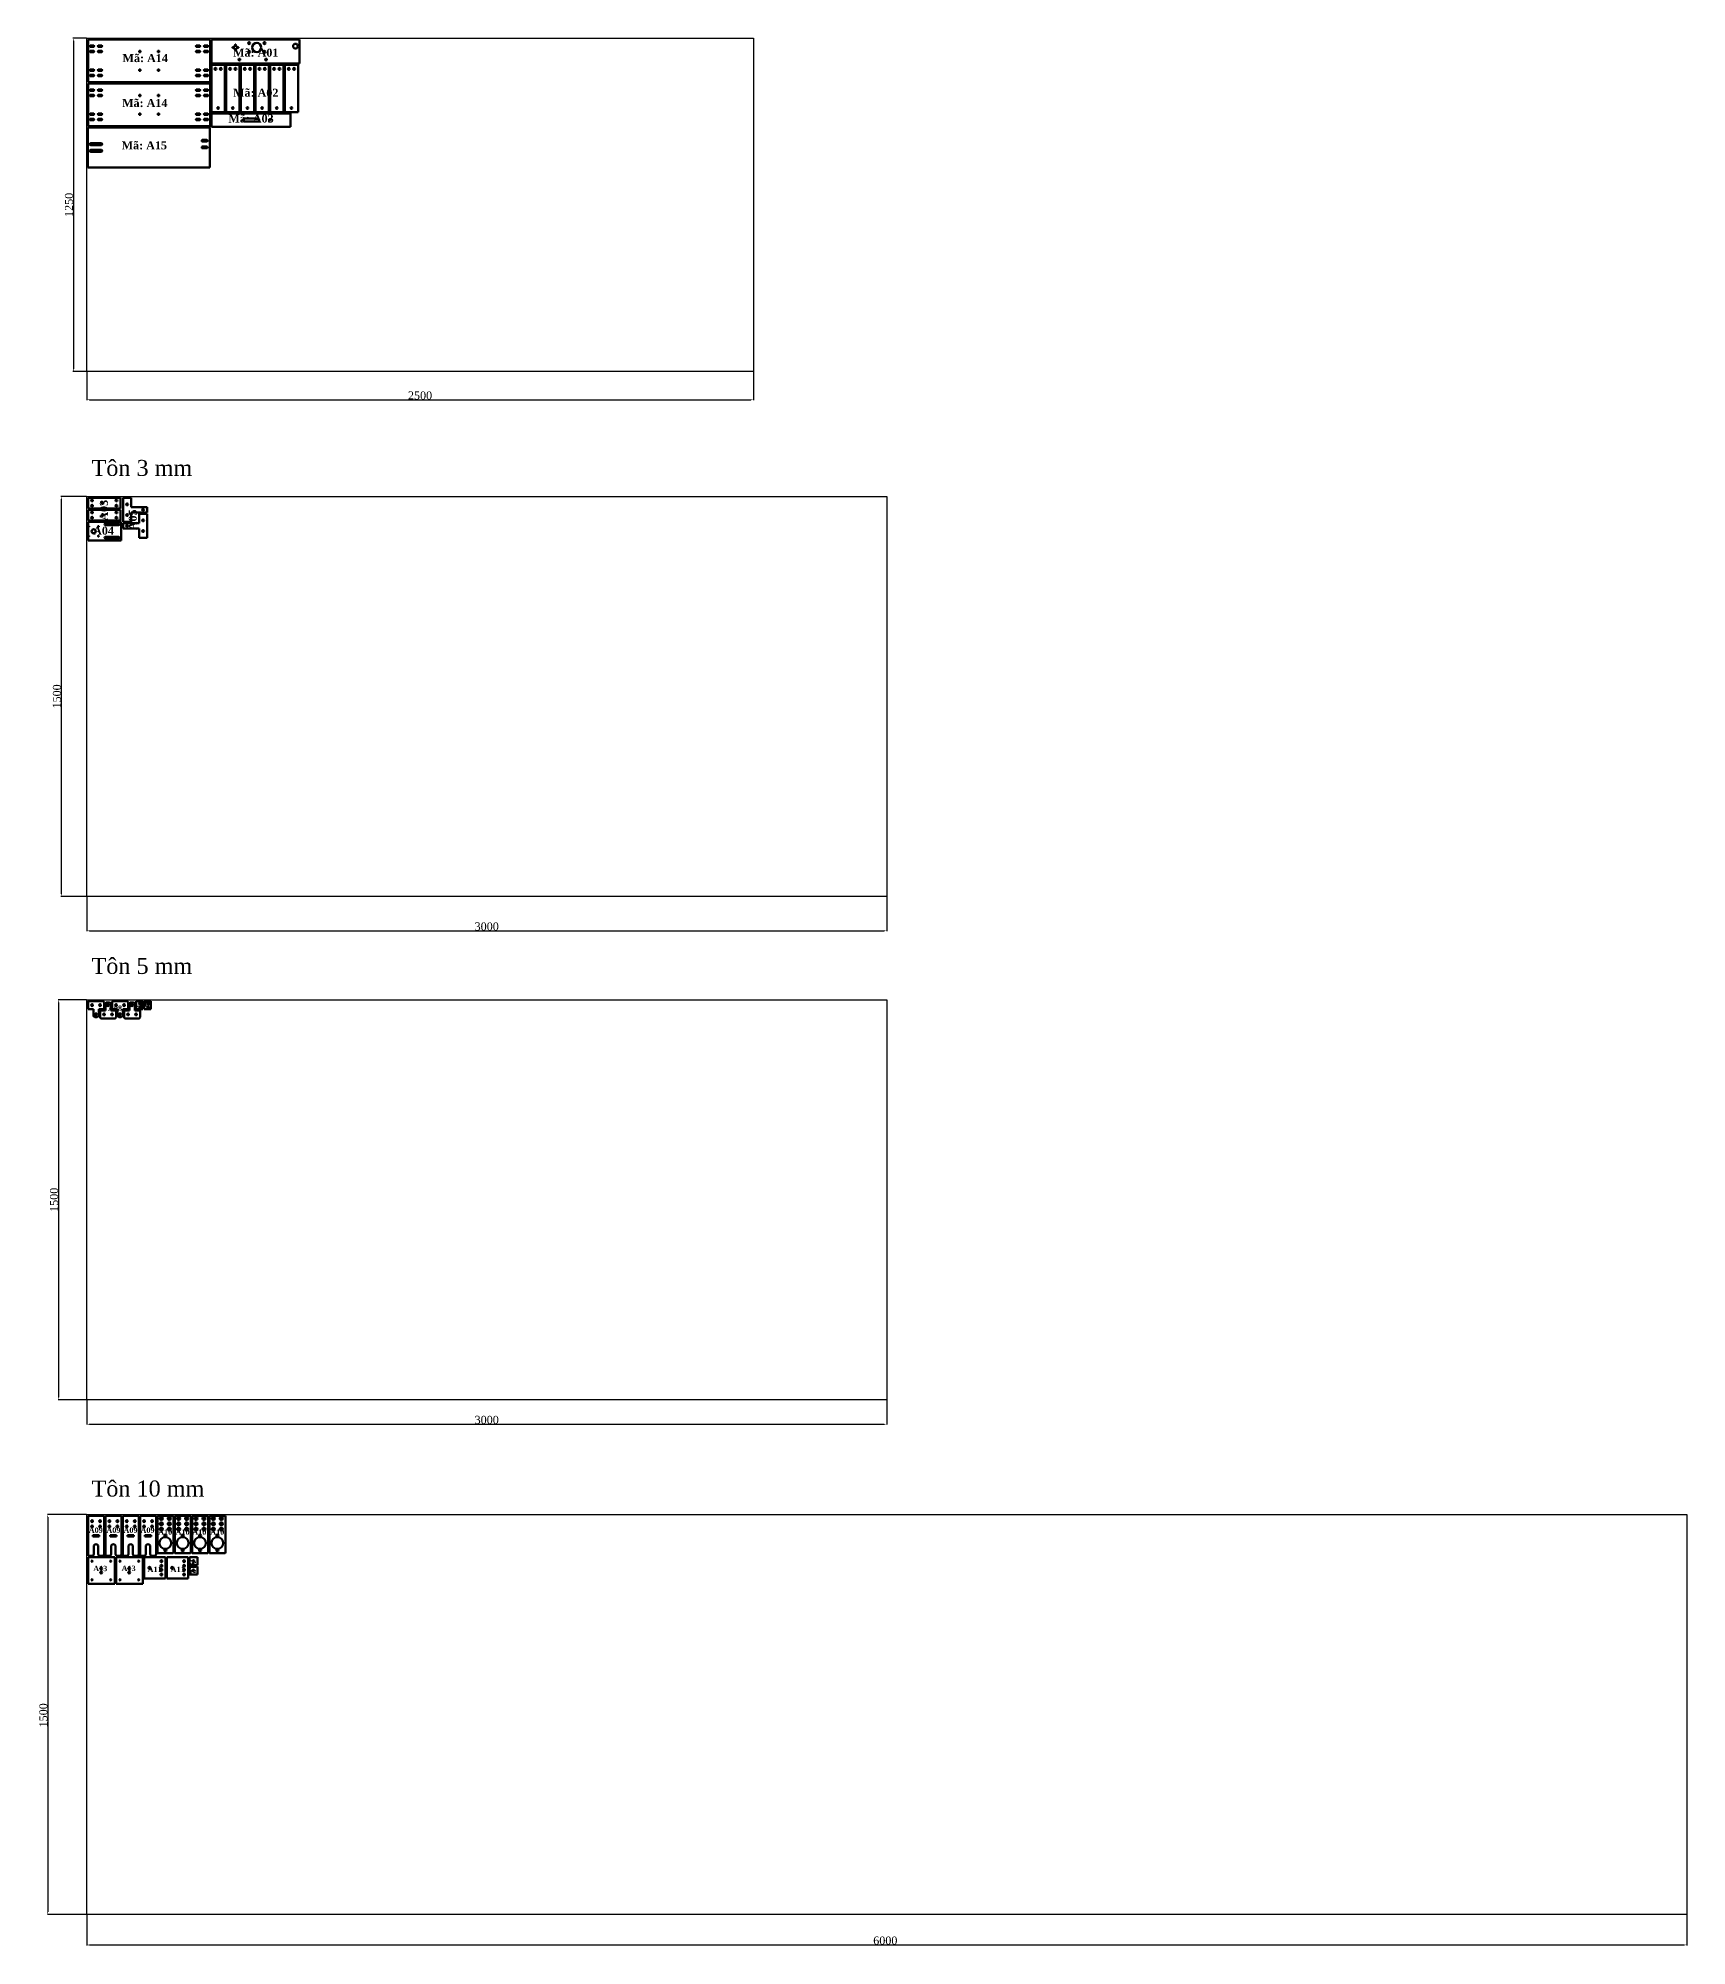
# Model space of a CAD drawing. Header units: millimetres. Extents: x 65701 to 102701, y 867 to 14603.
# Drawn here: x 68301 to 74482, y 867 to 8019 of the extents above; entities that cross this region are included whole.
import ezdxf

# ---------------------------------------------------------------- set-up
doc = ezdxf.new("R2010")
doc.units = ezdxf.units.MM
doc.header["$LTSCALE"] = 2
doc.layers.add('Visible (ISO)', color=7, linetype='Continuous', lineweight=50)
doc.styles.add('CO CHU 30', font='times.ttf', dxfattribs={"height": 30})
doc.dimstyles.new('SCALE 1 1', dxfattribs={"dimtxt": 30, "dimasz": 10, "dimexe": 1.5, "dimexo": 1, "dimgap": 1, "dimtad": 1, "dimtoh": 1, "dimzin": 12, "dimtxsty": 'CO CHU 30', "dimcen": 2.5, "dimclrd": 5, "dimclre": 5, "dimclrt": 1, "dimadec": 0, "dimazin": 3, "dimtfac": 1, "dimtmove": 0, "dimatfit": 3, "dimfxl": 1, "dimarcsym": 0})

# ---------------------------------------------------------------- blocks, each defined once
blk = doc.blocks.new('*D87')
at = {"color": 5, "lineweight": -2, "transparency": 16777216}
for p, q in [((68481.5, 8018.7), (68431, 8018.7)), ((68432.5, 8008.7), (68432.5, 6778.7)), ((68481.5, 6768.7), (68431, 6768.7))]:
    blk.add_line(p, q, dxfattribs=at)
at = {"color": 5, "transparency": 16777216}
for points in [[(68430.8, 8008.7), (68434.2, 8008.7), (68432.5, 8018.7)], [(68430.8, 6778.7), (68434.2, 6778.7), (68432.5, 6768.7)]]:
    blk.add_solid(points, dxfattribs=at)
at = {"layer": 'Defpoints', "color": 0, "transparency": 16777216}
for p in [(68482.5, 8018.7), (68432.5, 6768.7), (68482.5, 6768.7)]:
    blk.add_point(p, dxfattribs=at)
at = {"color": 1, "transparency": 16777216, "insert": (68416.2, 7393.7), "char_height": 30, "attachment_point": 5, "rotation": 90, "style": 'CO CHU 30'}
blk.add_mtext('1250', dxfattribs=at)
blk = doc.blocks.new('*D88')
at = {"color": 5, "lineweight": -2, "transparency": 16777216}
for p, q in [((68482.5, 6767.7), (68482.5, 6661.5)), ((70982.5, 6767.7), (70982.5, 6661.5)), ((68492.5, 6663), (70972.5, 6663))]:
    blk.add_line(p, q, dxfattribs=at)
at = {"color": 5, "transparency": 16777216}
for points in [[(68492.5, 6664.6), (68492.5, 6661.3), (68482.5, 6663)], [(70972.5, 6664.6), (70972.5, 6661.3), (70982.5, 6663)]]:
    blk.add_solid(points, dxfattribs=at)
at = {"layer": 'Defpoints', "color": 0, "transparency": 16777216}
for p in [(68482.5, 6768.7), (70982.5, 6768.7), (70982.5, 6663)]:
    blk.add_point(p, dxfattribs=at)
at = {"color": 1, "transparency": 16777216, "insert": (69732.5, 6679.2), "char_height": 30, "attachment_point": 5, "style": 'CO CHU 30'}
blk.add_mtext('2500', dxfattribs=at)
blk = doc.blocks.new('5')
at = {"layer": 'Visible (ISO)'}
for p, q in [((66673.9, 12309.8), (66673.9, 12219.4)), ((66673.9, 12309.8), (67003.9, 12309.8)), ((67003.9, 12309.8), (67003.9, 12219.4)), ((66673.9, 12219.4), (67003.9, 12219.4))]:
    blk.add_line(p, q, dxfattribs=at)
for centre, radius in [((66753.9, 12279.8), 1.5), ((66763.9, 12279.8), 6.25), ((66763.9, 12289.8), 1.5), ((66763.9, 12269.8), 1.5), ((66773.9, 12279.8), 1.5), ((66778.9, 12234.4), 3.25), ((66814.9, 12296.3), 3.75), ((66814.9, 12263.3), 3.75), ((66843.9, 12279.8), 17), ((66872.9, 12296.3), 3.75), ((66872.9, 12263.3), 3.75), ((66878.9, 12234.4), 3.25), ((66988.9, 12284.8), 9)]:
    blk.add_circle(centre, radius, dxfattribs=at)
blk = doc.blocks.new('6')
at = {"layer": 'Visible (ISO)'}
for p, q in [((66607.2, 12147.5), (66430.4, 12147.5)), ((66430.4, 12147.5), (66430.4, 12097.5)), ((66430.4, 12097.5), (66607.2, 12097.5)), ((66607.2, 12097.5), (66607.2, 12147.5))]:
    blk.add_line(p, q, dxfattribs=at)
for centre, radius in [((66445.4, 12132.5), 3.5), ((66445.4, 12112.5), 3.5), ((66592.2, 12122.5), 3)]:
    blk.add_circle(centre, radius, dxfattribs=at)
blk = doc.blocks.new('*U89')
at = {"rotation": 270}
blk.add_blockref('6', (-12122.5, 66518.8), dxfattribs=at)
blk = doc.blocks.new('*U90')
at = {"color": 0, "linetype": 'ByBlock', "lineweight": -2, "transparency": 16777216}
for p in [(0, 0), (55, 0), (110, 0), (165, 0), (220, 0), (275, 0)]:
    blk.add_blockref('*U89', p, dxfattribs=at)
blk = doc.blocks.new('*D91')
at = {"color": 5, "lineweight": -2, "transparency": 16777216}
for p, q in [((68481.5, 6301), (68385.7, 6301)), ((68387.2, 6291), (68387.2, 4811)), ((68481.5, 4801), (68385.7, 4801))]:
    blk.add_line(p, q, dxfattribs=at)
at = {"color": 5, "transparency": 16777216}
for points in [[(68385.5, 6291), (68388.8, 6291), (68387.2, 6301)], [(68385.5, 4811), (68388.8, 4811), (68387.2, 4801)]]:
    blk.add_solid(points, dxfattribs=at)
at = {"layer": 'Defpoints', "color": 0, "transparency": 16777216}
for p in [(68482.5, 6301), (68387.2, 4801), (68482.5, 4801)]:
    blk.add_point(p, dxfattribs=at)
at = {"color": 1, "transparency": 16777216, "insert": (68370.9, 5551), "char_height": 30, "attachment_point": 5, "rotation": 90, "style": 'CO CHU 30'}
blk.add_mtext('1500', dxfattribs=at)
blk = doc.blocks.new('*D92')
at = {"color": 5, "lineweight": -2, "transparency": 16777216}
for p, q in [((68482.5, 4800), (68482.5, 4670.7)), ((71482.5, 4800), (71482.5, 4670.7)), ((68492.5, 4672.2), (71472.5, 4672.2))]:
    blk.add_line(p, q, dxfattribs=at)
at = {"color": 5, "transparency": 16777216}
for points in [[(68492.5, 4673.9), (68492.5, 4670.6), (68482.5, 4672.2)], [(71472.5, 4673.9), (71472.5, 4670.6), (71482.5, 4672.2)]]:
    blk.add_solid(points, dxfattribs=at)
at = {"layer": 'Defpoints', "color": 0, "transparency": 16777216}
for p in [(68482.5, 4801), (71482.5, 4801), (71482.5, 4672.2)]:
    blk.add_point(p, dxfattribs=at)
at = {"color": 1, "transparency": 16777216, "insert": (69982.5, 4688.5), "char_height": 30, "attachment_point": 5, "style": 'CO CHU 30'}
blk.add_mtext('3000', dxfattribs=at)
blk = doc.blocks.new('11')
at = {"layer": 'Visible (ISO)'}
for p, q in [((66486.7, 11881.3), (66486.7, 11931.3)), ((66486.7, 11931.3), (66783.5, 11931.3)), ((66783.5, 11881.3), (66486.7, 11881.3)), ((66610.1, 11911.8), (66660.1, 11911.8)), ((66660.1, 11900.8), (66610.1, 11900.8)), ((66783.5, 11931.3), (66783.5, 11881.3))]:
    blk.add_line(p, q, dxfattribs=at)
blk.add_circle((66565.1, 11906.3), 3, dxfattribs=at)
for centre, start, end in [((66610.1, 11906.3), 90, 270), ((66660.1, 11906.3), 270, 90)]:
    blk.add_arc(centre, 5.5, start, end, dxfattribs=at)
blk = doc.blocks.new('8')
at = {"layer": 'Visible (ISO)'}
for p, q in [((66435.6, 12218.6), (66557.2, 12218.6)), ((66435.6, 12178.6), (66435.6, 12218.6)), ((66557.2, 12178.6), (66435.6, 12178.6)), ((66557.2, 12218.6), (66557.2, 12178.6))]:
    blk.add_line(p, q, dxfattribs=at)
for centre in [(66450.6, 12208.6), (66450.6, 12188.6), (66490.4, 12198.6), (66542.2, 12208.6), (66542.2, 12188.6)]:
    blk.add_circle(centre, 3.5, dxfattribs=at)
blk = doc.blocks.new('9')
at = {"layer": 'Visible (ISO)'}
for p, q in [((66473.3, 12031.2), (66473.3, 12061.2)), ((66473.3, 12061.2), (66563.3, 12061.2)), ((66508.3, 12031.2), (66473.3, 12031.2)), ((66508.3, 11971.2), (66508.3, 12031.2)), ((66563.3, 12031.2), (66528.3, 12031.2)), ((66528.3, 12031.2), (66528.3, 11971.2)), ((66563.3, 12061.2), (66563.3, 12031.2)), ((66528.3, 11971.2), (66508.3, 11971.2))]:
    blk.add_line(p, q, dxfattribs=at)
for centre in [(66498.3, 12046.2), (66538.3, 12046.2), (66518.3, 11986.2)]:
    blk.add_circle(centre, 3.5, dxfattribs=at)
blk = doc.blocks.new('10')
at = {"layer": 'Visible (ISO)'}
for p, q in [((66229.8, 11853.6), (66354.6, 11853.6)), ((66229.8, 11783.6), (66229.8, 11853.6)), ((66294.6, 11846.6), (66344.6, 11846.6)), ((66344.6, 11840.6), (66294.6, 11840.6)), ((66354.6, 11853.6), (66354.6, 11783.6)), ((66354.6, 11783.6), (66229.8, 11783.6)), ((66294.6, 11796.6), (66344.6, 11796.6)), ((66344.6, 11790.6), (66294.6, 11790.6))]:
    blk.add_line(p, q, dxfattribs=at)
for centre, radius in [((66232.8, 11835.6), 1.62), ((66232.8, 11799.6), 1.62), ((66250.8, 11817.6), 7.5), ((66268.8, 11835.6), 1.62), ((66268.8, 11799.6), 1.62)]:
    blk.add_circle(centre, radius, dxfattribs=at)
for centre, start, end in [((66294.6, 11843.6), 90, 270), ((66344.6, 11843.6), 270, 90), ((66294.6, 11793.6), 90, 270), ((66344.6, 11793.6), 270, 90)]:
    blk.add_arc(centre, 3, start, end, dxfattribs=at)
blk = doc.blocks.new('*D93')
at = {"color": 5, "lineweight": -2, "transparency": 16777216}
for p, q in [((68481.5, 4413.9), (68375, 4413.9)), ((68376.5, 4403.9), (68376.5, 2923.9)), ((68481.5, 2913.9), (68375, 2913.9))]:
    blk.add_line(p, q, dxfattribs=at)
at = {"color": 5, "transparency": 16777216}
for points in [[(68374.8, 4403.9), (68378.2, 4403.9), (68376.5, 4413.9)], [(68374.8, 2923.9), (68378.2, 2923.9), (68376.5, 2913.9)]]:
    blk.add_solid(points, dxfattribs=at)
at = {"layer": 'Defpoints', "color": 0, "transparency": 16777216}
for p in [(68482.5, 4413.9), (68376.5, 2913.9), (68482.5, 2913.9)]:
    blk.add_point(p, dxfattribs=at)
at = {"color": 1, "transparency": 16777216, "insert": (68360.2, 3663.9), "char_height": 30, "attachment_point": 5, "rotation": 90, "style": 'CO CHU 30'}
blk.add_mtext('1500', dxfattribs=at)
blk = doc.blocks.new('*D94')
at = {"color": 5, "lineweight": -2, "transparency": 16777216}
for p, q in [((68482.5, 2912.9), (68482.5, 2821)), ((71482.5, 2912.9), (71482.5, 2821)), ((68492.5, 2822.5), (71472.5, 2822.5))]:
    blk.add_line(p, q, dxfattribs=at)
at = {"color": 5, "transparency": 16777216}
for points in [[(68492.5, 2824.2), (68492.5, 2820.8), (68482.5, 2822.5)], [(71472.5, 2824.2), (71472.5, 2820.8), (71482.5, 2822.5)]]:
    blk.add_solid(points, dxfattribs=at)
at = {"layer": 'Defpoints', "color": 0, "transparency": 16777216}
for p in [(68482.5, 2913.9), (71482.5, 2913.9), (71482.5, 2822.5)]:
    blk.add_point(p, dxfattribs=at)
at = {"color": 1, "transparency": 16777216, "insert": (69982.5, 2838.8), "char_height": 30, "attachment_point": 5, "style": 'CO CHU 30'}
blk.add_mtext('3000', dxfattribs=at)
blk = doc.blocks.new('12')
at = {"layer": 'Visible (ISO)'}
for p, q in [((66240, 11947.7), (66240, 11917.7)), ((66265, 11947.7), (66240, 11947.7)), ((66265, 11917.7), (66265, 11947.7)), ((66240, 11917.7), (66265, 11917.7))]:
    blk.add_line(p, q, dxfattribs=at)
for centre in [(66255, 11940.2), (66255, 11925.2)]:
    blk.add_circle(centre, 3.5, dxfattribs=at)
blk = doc.blocks.new('13')
at = {"layer": 'Visible (ISO)'}
for p, q in [((66485.8, 11806.9), (66485.8, 11831.9)), ((66485.8, 11806.9), (66505.8, 11806.9)), ((66490.8, 11836.9), (66540.8, 11836.9)), ((66505.8, 11806.9), (66505.8, 11782.9)), ((66525.8, 11782.9), (66525.8, 11806.9)), ((66525.8, 11806.9), (66545.8, 11806.9)), ((66545.8, 11831.9), (66545.8, 11806.9)), ((66519.8, 11776.9), (66511.8, 11776.9))]:
    blk.add_line(p, q, dxfattribs=at)
for centre, radius in [((66500.8, 11821.9), 3.5), ((66530.8, 11821.9), 3.5), ((66515.8, 11786.9), 4)]:
    blk.add_circle(centre, radius, dxfattribs=at)
for centre, radius, start, end in [((66490.8, 11831.9), 5, 90, 180), ((66540.8, 11831.9), 5, 0, 90), ((66511.8, 11782.9), 6, 180, 270), ((66519.8, 11782.9), 6, 270, 0)]:
    blk.add_arc(centre, radius, start, end, dxfattribs=at)
blk = doc.blocks.new('*D95')
at = {"color": 5, "lineweight": -2, "transparency": 16777216}
for p, q in [((68481.5, 2484.1), (68335, 2484.1)), ((68336.5, 2474.1), (68336.5, 994.1)), ((68481.5, 984.1), (68335, 984.1))]:
    blk.add_line(p, q, dxfattribs=at)
at = {"color": 5, "transparency": 16777216}
for points in [[(68334.8, 2474.1), (68338.1, 2474.1), (68336.5, 2484.1)], [(68334.8, 994.1), (68338.1, 994.1), (68336.5, 984.1)]]:
    blk.add_solid(points, dxfattribs=at)
at = {"layer": 'Defpoints', "color": 0, "transparency": 16777216}
for p in [(68482.5, 2484.1), (68336.5, 984.1), (68482.5, 984.1)]:
    blk.add_point(p, dxfattribs=at)
at = {"color": 1, "transparency": 16777216, "insert": (68320.2, 1731.2), "char_height": 30, "attachment_point": 5, "rotation": 90, "style": 'CO CHU 30'}
blk.add_mtext('1500', dxfattribs=at)
blk = doc.blocks.new('*D96')
at = {"color": 5, "lineweight": -2, "transparency": 16777216}
for p, q in [((68482.5, 983.1), (68482.5, 868.9)), ((74482.5, 983.1), (74482.5, 868.9)), ((68492.5, 870.4), (74472.5, 870.4))]:
    blk.add_line(p, q, dxfattribs=at)
at = {"color": 5, "transparency": 16777216}
for points in [[(68492.5, 872.1), (68492.5, 868.8), (68482.5, 870.4)], [(74472.5, 872.1), (74472.5, 868.8), (74482.5, 870.4)]]:
    blk.add_solid(points, dxfattribs=at)
at = {"layer": 'Defpoints', "color": 0, "transparency": 16777216}
for p in [(68482.5, 984.1), (74482.5, 984.1), (74482.5, 870.4)]:
    blk.add_point(p, dxfattribs=at)
at = {"color": 1, "transparency": 16777216, "insert": (71477.1, 886.7), "char_height": 30, "attachment_point": 5, "style": 'CO CHU 30'}
blk.add_mtext('6000', dxfattribs=at)
blk = doc.blocks.new('3')
at = {"layer": 'Visible (ISO)'}
for p, q in [((66312.8, 11970.2), (66312.8, 11890.2)), ((66392.8, 11970.2), (66312.8, 11970.2)), ((66392.8, 11890.2), (66392.8, 11970.2)), ((66312.8, 11890.2), (66392.8, 11890.2))]:
    blk.add_line(p, q, dxfattribs=at)
for centre in [(66377.8, 11955.2), (66332.8, 11930.2), (66377.8, 11937.7), (66377.8, 11922.7), (66377.8, 11905.2)]:
    blk.add_circle(centre, 3.5, dxfattribs=at)
blk = doc.blocks.new('14')
at = {"layer": 'Visible (ISO)'}
for p, q in [((91710.8, 13358), (91710.8, 13258)), ((91810.8, 13358), (91710.8, 13358)), ((91810.8, 13258), (91810.8, 13358)), ((91710.8, 13258), (91810.8, 13258))]:
    blk.add_line(p, q, dxfattribs=at)
for centre, radius in [((91725.8, 13343), 2.07), ((91760.3, 13315.5), 3.5), ((91760.3, 13300.5), 3.5), ((91795.8, 13343), 2.07), ((91725.8, 13273), 2.07), ((91795.8, 13273), 2.07)]:
    blk.add_circle(centre, radius, dxfattribs=at)
blk = doc.blocks.new('1')
at = {"layer": 'Visible (ISO)'}
for p, q in [((68800.8, 14102.9), (68860.8, 14102.9)), ((68800.8, 13958.9), (68800.8, 14102.9)), ((68860.8, 14102.9), (68860.8, 13958.9)), ((68818.8, 14030.9), (68842.8, 14030.9)), ((68818.8, 14024.9), (68818.8, 14030.9)), ((68842.8, 14024.9), (68818.8, 14024.9)), ((68842.8, 14030.9), (68842.8, 14024.9)), ((68816.3, 13952.9), (68806.8, 13952.9)), ((68822.3, 13958.9), (68822.3, 13987.9)), ((68839.3, 13987.9), (68839.3, 13958.9)), ((68854.8, 13952.9), (68845.3, 13952.9))]:
    blk.add_line(p, q, dxfattribs=at)
for centre in [(68815.8, 14082.9), (68815.8, 14062.9), (68845.8, 14082.9), (68845.8, 14062.9)]:
    blk.add_circle(centre, 3.5, dxfattribs=at)
for centre, radius, start, end in [((68806.8, 13958.9), 6, 180, 270), ((68816.3, 13958.9), 6, 270, 0), ((68830.8, 13987.9), 8.5, 0, 180), ((68845.3, 13958.9), 6, 180, 270), ((68854.8, 13958.9), 6, 270, 0)]:
    blk.add_arc(centre, radius, start, end, dxfattribs=at)
blk = doc.blocks.new('*U97')
blk.add_blockref('1', (-68830.8, -14027.9))
blk = doc.blocks.new('*U98')
at = {"color": 0, "linetype": 'ByBlock', "lineweight": -2, "transparency": 16777216}
for p in [(0, 0), (65, 0), (130, 0), (195, 0)]:
    blk.add_blockref('*U97', p, dxfattribs=at)
blk = doc.blocks.new('2')
at = {"layer": 'Visible (ISO)'}
for p, q in [((66301.4, 12120.8), (66241.4, 12120.8)), ((66241.4, 11982.8), (66241.4, 12120.8)), ((66301.4, 12120.8), (66301.4, 11982.8)), ((66243.4, 11980.8), (66299.4, 11980.8))]:
    blk.add_line(p, q, dxfattribs=at)
for centre, radius in [((66256.4, 12110.8), 6), ((66256.4, 12090.8), 6), ((66256.4, 12110.8), 3.5), ((66256.4, 12090.8), 3.5), ((66286.4, 12110.8), 6), ((66286.4, 12090.8), 6), ((66286.4, 12110.8), 3.5), ((66286.4, 12090.8), 3.5), ((66271.4, 12018.8), 22), ((66256.4, 12070.8), 6), ((66256.4, 12070.8), 3.5), ((66271.4, 12046.8), 3.75), ((66286.4, 12070.8), 6), ((66286.4, 12070.8), 3.5), ((66271.4, 11990.8), 3.75)]:
    blk.add_circle(centre, radius, dxfattribs=at)
for centre, start, end in [((66243.4, 11982.8), 180, 270), ((66299.4, 11982.8), 270, 0)]:
    blk.add_arc(centre, 2, start, end, dxfattribs=at)
blk = doc.blocks.new('*U99')
blk.add_blockref('2', (-66271.4, -12050.8))
blk = doc.blocks.new('*U100')
at = {"color": 0, "linetype": 'ByBlock', "lineweight": -2, "transparency": 16777216}
for p in [(0, 0), (65, 0), (130, 0), (195, 0)]:
    blk.add_blockref('*U99', p, dxfattribs=at)
blk = doc.blocks.new('4')
at = {"layer": 'Visible (ISO)'}
for p, q in [((66431.1, 12286.1), (66431.1, 12256.1)), ((66461.1, 12286.1), (66431.1, 12286.1)), ((66431.1, 12256.1), (66461.1, 12256.1)), ((66461.1, 12256.1), (66461.1, 12286.1))]:
    blk.add_line(p, q, dxfattribs=at)
blk.add_circle((66446.1, 12271.1), 3.5, dxfattribs=at)
blk = doc.blocks.new('15')
at = {"layer": 'Visible (ISO)'}
for p, q in [((67786.8, 14342.6), (67329, 14342.6)), ((67329, 14182.6), (67329, 14342.6)), ((67339, 14320.6), (67349, 14320.6)), ((67349, 14314.6), (67339, 14314.6)), ((67369, 14320.6), (67379, 14320.6)), ((67379, 14314.6), (67369, 14314.6)), ((67736.8, 14320.6), (67746.8, 14320.6)), ((67746.8, 14314.6), (67736.8, 14314.6)), ((67766.8, 14320.6), (67776.8, 14320.6)), ((67776.8, 14314.6), (67766.8, 14314.6)), ((67786.8, 14342.6), (67786.8, 14182.6)), ((67339, 14300.6), (67349, 14300.6)), ((67349, 14294.6), (67339, 14294.6)), ((67369, 14300.6), (67379, 14300.6)), ((67379, 14294.6), (67369, 14294.6)), ((67736.8, 14300.6), (67746.8, 14300.6)), ((67746.8, 14294.6), (67736.8, 14294.6)), ((67766.8, 14300.6), (67776.8, 14300.6)), ((67776.8, 14294.6), (67766.8, 14294.6)), ((67329, 14182.6), (67786.8, 14182.6)), ((67339, 14230.6), (67349, 14230.6)), ((67349, 14224.6), (67339, 14224.6)), ((67339, 14210.6), (67349, 14210.6)), ((67349, 14204.6), (67339, 14204.6)), ((67369, 14230.6), (67379, 14230.6)), ((67379, 14224.6), (67369, 14224.6)), ((67369, 14210.6), (67379, 14210.6)), ((67379, 14204.6), (67369, 14204.6)), ((67736.8, 14230.6), (67746.8, 14230.6)), ((67746.8, 14224.6), (67736.8, 14224.6)), ((67736.8, 14210.6), (67746.8, 14210.6)), ((67746.8, 14204.6), (67736.8, 14204.6)), ((67766.8, 14230.6), (67776.8, 14230.6)), ((67776.8, 14224.6), (67766.8, 14224.6)), ((67766.8, 14210.6), (67776.8, 14210.6)), ((67776.8, 14204.6), (67766.8, 14204.6))]:
    blk.add_line(p, q, dxfattribs=at)
for centre in [(67523.4, 14297.6), (67593.4, 14297.6), (67523.4, 14227.6), (67593.4, 14227.6)]:
    blk.add_circle(centre, 3, dxfattribs=at)
for centre, start, end in [((67339, 14317.6), 90, 270), ((67349, 14317.6), 270, 90), ((67369, 14317.6), 90, 270), ((67379, 14317.6), 270, 90), ((67736.8, 14317.6), 90, 270), ((67746.8, 14317.6), 270, 90), ((67766.8, 14317.6), 90, 270), ((67776.8, 14317.6), 270, 90), ((67339, 14297.6), 90, 270), ((67349, 14297.6), 270, 90), ((67369, 14297.6), 90, 270), ((67379, 14297.6), 270, 90), ((67736.8, 14297.6), 90, 270), ((67746.8, 14297.6), 270, 90), ((67766.8, 14297.6), 90, 270), ((67776.8, 14297.6), 270, 90), ((67339, 14227.6), 90, 270), ((67339, 14207.6), 90, 270), ((67349, 14227.6), 270, 90), ((67349, 14207.6), 270, 90), ((67369, 14227.6), 90, 270), ((67369, 14207.6), 90, 270), ((67379, 14227.6), 270, 90), ((67379, 14207.6), 270, 90), ((67736.8, 14227.6), 90, 270), ((67736.8, 14207.6), 90, 270), ((67746.8, 14227.6), 270, 90), ((67746.8, 14207.6), 270, 90), ((67766.8, 14227.6), 90, 270), ((67766.8, 14207.6), 90, 270), ((67776.8, 14227.6), 270, 90), ((67776.8, 14207.6), 270, 90)]:
    blk.add_arc(centre, 3, start, end, dxfattribs=at)
blk = doc.blocks.new('16')
at = {"layer": 'Visible (ISO)'}
for p, q in [((67876.3, 14403.8), (68333.7, 14403.8)), ((67876.3, 14253.8), (67876.3, 14403.8)), ((68333.7, 14253.8), (68333.7, 14403.8)), ((67886.3, 14344.8), (67926.3, 14344.8)), ((67926.3, 14337.8), (67886.3, 14337.8)), ((67886.3, 14319.8), (67926.3, 14319.8)), ((67926.3, 14312.8), (67886.3, 14312.8)), ((68306.2, 14357.8), (68321.2, 14357.8)), ((68321.2, 14350.8), (68306.2, 14350.8)), ((68306.2, 14332.8), (68321.2, 14332.8)), ((68321.2, 14325.8), (68306.2, 14325.8)), ((68333.7, 14253.8), (67876.3, 14253.8))]:
    blk.add_line(p, q, dxfattribs=at)
for centre, start, end in [((67886.3, 14341.3), 90, 270), ((67886.3, 14316.3), 90, 270), ((67926.3, 14341.3), 270, 90), ((67926.3, 14316.3), 270, 90), ((68306.2, 14354.3), 90, 270), ((68306.2, 14329.3), 90, 270), ((68321.2, 14354.3), 270, 90), ((68321.2, 14329.3), 270, 90)]:
    blk.add_arc(centre, 3.5, start, end, dxfattribs=at)

msp = doc.modelspace()

# ---------------------------------------------------------------- linework, layer by layer
for points in [[(68482.496, 8018.717), (70982.496, 8018.717), (70982.496, 6768.717), (68482.496, 6768.717)], [(68482.496, 6300.958), (71482.496, 6300.958), (71482.496, 4800.958), (68482.496, 4800.958)], [(68482.496, 4413.867), (71482.496, 4413.867), (71482.496, 2913.867), (68482.496, 2913.867)], [(68482.496, 2484.109), (74482.496, 2484.109), (74482.496, 984.109), (68482.496, 984.109)]]:
    msp.add_lwpolyline(points, close=True)

# ---------------------------------------------------------------- block references
for name, p in [('15', (1158.455, -6328.877)), ('5', (2276.388, -4296.106)), ('*U90', (68975.282, 7829.931)), ('15', (1158.455, -6493.877)), ('16', (611.148, -6720.115)), ('8', (2051.891, -5922.616)), ('8', (2051.891, -5967.616)), ('10', (2257.692, -5647.63)), ('13', (2001.723, -7428.078)), ('13', (2091.723, -7428.078)), ('12', (2427.461, -7538.847)), ('12', (2457.461, -7538.847)), ('*U98', (68517.496, 2404.109)), ('*U100', (68777.496, 2409.109)), ('14', (-23223.26, -11033.866)), ('14', (-23118.26, -11033.866)), ('3', (2384.713, -9646.061)), ('3', (2469.713, -9646.061)), ('4', (2436.356, -9962.007)), ('4', (2436.356, -9997.007))]:
    msp.add_blockref(name, p)
for name, p, rotation in [('11', (135733.817, 19617.881), 180), ('9', (80680.249, -60267.351), 89.99999999999999), ('9', (56647.946, 72709.266), 270), ('13', (135078.27, 16180.813), 180), ('13', (135168.27, 16180.813), 180)]:
    msp.add_blockref(name, p, dxfattribs=dict(rotation=rotation))

# ---------------------------------------------------------------- texts
at = {"style": 'CO CHU 30'}
for s, width, gutter_width, insert, char_height, attachment_point in [('{\\fTimes New Roman|b1|i0|c163|p18;\\C5;Mã: \\C1;A14}', 510.25549, 100, (68702.007, 7943.531), 30, 5), ('{\\fTimes New Roman|b1|i0|c163|p18;\\C5;Mã: \\C1;A01}', 510.25549, 100, (69116.479, 7964.022), 30, 5), ('{\\fTimes New Roman|b1|i0|c163|p18;\\C5;Mã: \\C1;A02}', 510.25549, 100, (69116.479, 7813.878), 30, 5), ('{\\fTimes New Roman|b1|i0|c163|p18;\\C5;Mã: \\C1;A14}', 510.25549, 100, (68700.339, 7775.238), 30, 5), ('{\\fTimes New Roman|b1|i0|c163|p18;\\C5;Mã: \\C1;A03}', 510.25549, 100, (69098.705, 7717.038), 30, 5), ('{\\fTimes New Roman|b1|i0|c163|p18;\\C5;Mã: \\C1;A15}', 510.25549, 100, (68698.682, 7616.482), 30, 5), ('{\\fTimes New Roman|b0|i0|c163|p18;\\C1;Tôn 3 mm}', 903.67131, 150, (68500.77, 6437.576), 60, 1), ('{\\fTimes New Roman|b1|i0|c163|p18;\\C1;A04}', 510.25549, 100, (68545.744, 6172.127), 30, 5), ('{\\fTimes New Roman|b0|i0|c163|p18;\\C1;Tôn 5 mm}', 903.67131, 150, (68500.77, 4570.591), 60, 1), ('{\\fTimes New Roman|b1|i0|c163|p18;\\C1;A08}', 510.25549, 100, (68588.757, 4381.936), 20, 5), ('{\\fTimes New Roman|b1|i0|c163|p18;\\C1;A07}', 510.25549, 100, (68697.496, 4396.951), 20, 5), ('{\\fTimes New Roman|b0|i0|c163|p18;\\C1;Tôn 10 mm}', 903.67131, 150, (68500.77, 2611.393), 60, 1), ('{\\fTimes New Roman|b1|i0|c163|p18;\\C1;A09}', 510.25549, 100, (68516.578, 2425.163), 20, 5), ('{\\fTimes New Roman|b1|i0|c163|p18;\\C1;A09}', 510.25549, 100, (68582.837, 2425.163), 20, 5), ('{\\fTimes New Roman|b1|i0|c163|p18;\\C1;A09}', 510.25549, 100, (68646.784, 2425.163), 20, 5), ('{\\fTimes New Roman|b1|i0|c163|p18;\\C1;A09}', 510.25549, 100, (68710.731, 2425.163), 20, 5), ('{\\fTimes New Roman|b1|i0|c163|p18;\\C1;A10}', 510.25549, 100, (68776.994, 2418.178), 20, 5), ('{\\fTimes New Roman|b1|i0|c163|p18;\\C1;A10}', 510.25549, 100, (68842.328, 2418.178), 20, 5), ('{\\fTimes New Roman|b1|i0|c163|p18;\\C1;A10}', 510.25549, 100, (68904.9, 2418.178), 20, 5), ('{\\fTimes New Roman|b1|i0|c163|p18;\\C1;A10}', 510.25549, 100, (68972.074, 2418.178), 20, 5), ('{\\fTimes New Roman|b1|i0|c163|p18;\\C1;A13}', 510.25549, 100, (68533.497, 2281.571), 20, 5), ('{\\fTimes New Roman|b1|i0|c163|p18;\\C1;A13}', 510.25549, 100, (68639.694, 2282.178), 20, 5), ('{\\fTimes New Roman|b1|i0|c163|p18;\\C1;A11}', 510.25549, 100, (68737.259, 2278.38), 20, 5), ('{\\fTimes New Roman|b1|i0|c163|p18;\\C1;A11}', 510.25549, 100, (68823.609, 2278.38), 20, 5)]:
    msp.add_mtext_dynamic_manual_height_columns(s, width=width, gutter_width=gutter_width, heights=[0], dxfattribs=dict(at, insert=insert, char_height=char_height, attachment_point=attachment_point))
at = {"attachment_point": 5, "style": 'CO CHU 30'}
for s, insert, char_height, rotation in [('{\\fTimes New Roman|b1|i0|c163|p18;\\C5; \\C1;A03}', (68547.229, 6242.997), 30, 90), ('{\\fTimes New Roman|b1|i0|c163|p18;\\C5; \\C1;A05}', (68655.533, 6207.154), 30, 90), ('{\\fTimes New Roman|b1|i0|c163|p18;\\C1;A12}', (68882.496, 2289.109), 20, 270)]:
    msp.add_mtext_dynamic_manual_height_columns(s, width=510.25549, gutter_width=100, heights=[0], dxfattribs=dict(at, insert=insert, char_height=char_height, rotation=rotation))

# ---------------------------------------------------------------- dimensions: what is measured, and where the dimension line sits
for base, p1, p2, picture, middle in [((68432.5, 6768.717), (68482.496, 8018.717), (68482.496, 6768.717), '*D87', (68416.241, 7393.717)), ((68387.166, 4800.958), (68482.496, 6300.958), (68482.496, 4800.958), '*D91', (68370.907, 5550.958)), ((68376.486, 2913.867), (68482.496, 4413.867), (68482.496, 2913.867), '*D93', (68360.227, 3663.867))]:
    dim = msp.add_linear_dim(base=base, p1=p1, p2=p2, angle=90, dimstyle='SCALE 1 1')
    dim.commit()
    dim.dimension.update_dxf_attribs({"geometry": picture, "text_midpoint": middle})
for base, p1, p2, picture, middle in [((70982.496, 6662.968), (68482.496, 6768.717), (70982.496, 6768.717), '*D88', (69732.496, 6679.228)), ((71482.496, 4672.241), (68482.496, 4800.958), (71482.496, 4800.958), '*D92', (69982.496, 4688.501)), ((71482.496, 2822.502), (68482.496, 2913.867), (71482.496, 2913.867), '*D94', (69982.496, 2838.762))]:
    dim = msp.add_linear_dim(base=base, p1=p1, p2=p2, dimstyle='SCALE 1 1')
    dim.commit()
    dim.dimension.update_dxf_attribs({"geometry": picture, "text_midpoint": middle})
dim = msp.add_linear_dim(base=(68336.464, 984.109), p1=(68482.496, 2484.109), p2=(68482.496, 984.109), angle=90, dimstyle='SCALE 1 1')
dim.commit()
dim.dimension.update_dxf_attribs({"geometry": '*D95', "text_midpoint": (68336.464, 1731.226), "dimtype": 160})
dim = msp.add_linear_dim(base=(74482.496, 870.443), p1=(68482.496, 984.109), p2=(74482.496, 984.109), dimstyle='SCALE 1 1')
dim.commit()
dim.dimension.update_dxf_attribs({"geometry": '*D96', "text_midpoint": (71477.085, 870.443), "dimtype": 160})

doc.saveas('drawing.dxf')
